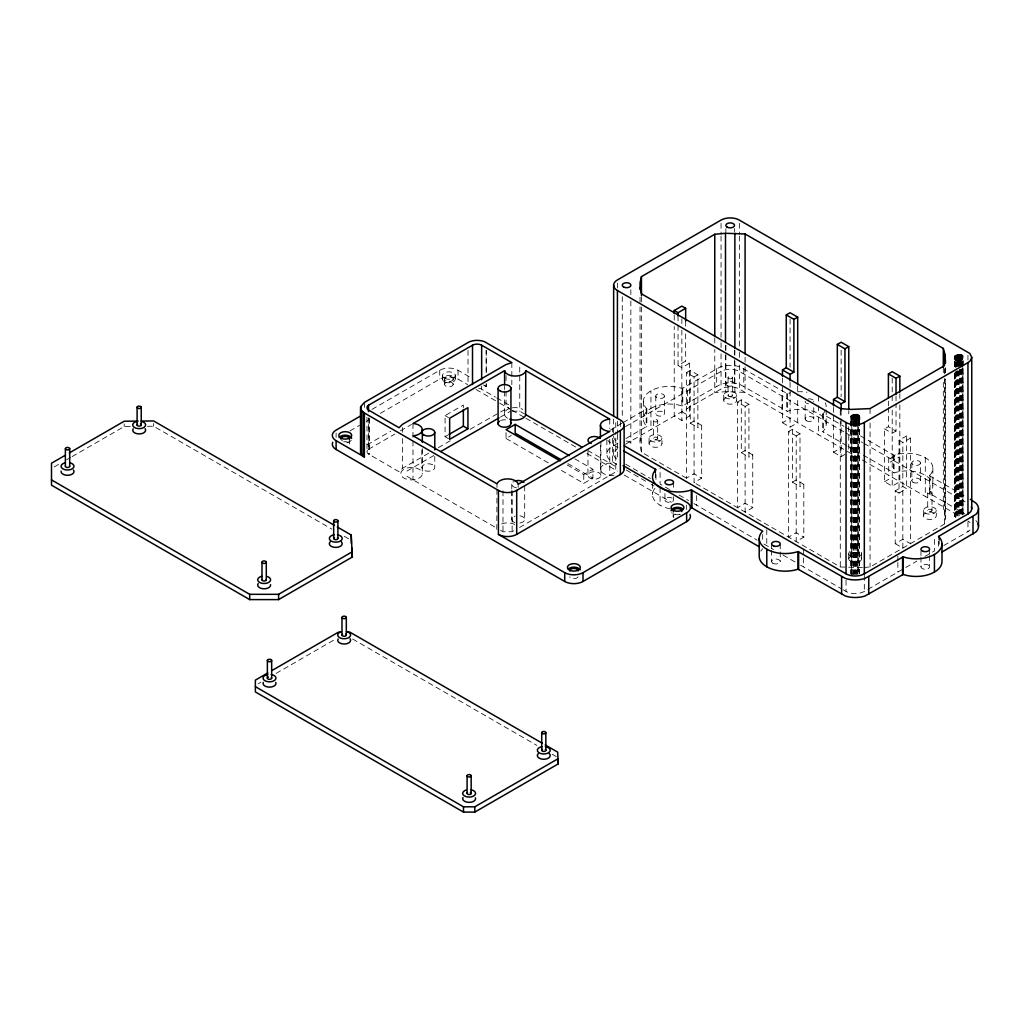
<?xml version="1.0" encoding="UTF-8"?>
<svg xmlns="http://www.w3.org/2000/svg" width="1030" height="1030" viewBox="0 0 1030 1030"><rect width="100%" height="100%" fill="white"/><g stroke="black" fill="none" stroke-linecap="round" stroke-linejoin="round"><path stroke-width="0.75" stroke-dasharray="5 3.75" d="M956.909 370.8L956.909 517.987C950.252 515.283 960.617 510.571 962.896 514.961L962.896 367.774M496.795 529.433L496.962 488.98M863.951 567.453L870.067 566.989L944.471 524.038L945.463 518.373L945.463 379.182M640.042 441.188L641.458 435.008M428.647 453.226L402.395 468.393L399.048 471.74L368.148 453.805A6.463 3.734 0 0 1 368.495 449.273L368.495 417.845M610.468 430.167L621.85 423.266M54.242 466.912L61.105 462.946M66.59 459.779L70.697 457.41M72.074 456.612L124.192 426.523L131.93 426.446M372.023 409.373L439.733 370.272A12.926 7.468 0 0 1 458.028 370.272L470.118 377.25M349.917 430.939L359.586 425.351M366.5 421.36L369.268 419.764M380.315 413.378L439.733 379.079A12.926 7.468 0 0 1 458.028 379.079L467.723 384.679M367.131 444.844L390.627 431.274M368.495 449.273L394.838 434.055M400.387 430.849L411.485 424.437M448.501 438.69L445.076 436.707L445.076 415.592L463.358 405.035L463.358 408.047M445.076 436.707L447.69 435.201M438.329 447.651L450.767 440.467M470.105 429.291L508.717 407.365M406.966 471.032L433.81 455.53M500.426 417.073L510.61 411.189M506.039 432.6L506.039 438.471L511.266 435.458M678.036 325.493L678.036 365.495L685.658 361.092L689.469 363.294L689.469 416.081L681.847 420.485L674.225 416.081L674.225 326.497M689.469 363.294L681.847 367.684L678.036 365.495M686.443 372.577L690.255 370.375L697.876 374.778L697.876 427.579L701.675 425.377L701.675 478.178L694.066 482.568L694.066 376.98L686.443 372.577L686.443 478.178L694.066 473.774L701.675 478.178M694.066 376.98L697.876 374.778M623.202 422.48L646.84 408.833A25.866 14.935 0 0 1 650.947 390.808A25.866 14.935 0 0 1 682.169 388.439L720.356 366.886A19.686 11.369 0 0 1 740.042 366.886L787.384 393.718A25.866 14.935 0 0 1 790.409 392.855M625.468 426.639L721.052 371.444A12.926 7.468 0 0 1 739.347 371.444L844.716 432.291M617.794 443.209L609.515 448.475A19.686 11.369 0 0 0 609.515 459.844L617.923 465.2M625.918 438.51L646.84 426.433A25.866 14.935 0 0 1 650.947 408.408L650.947 390.808M650.947 408.408A25.866 14.935 0 0 1 682.169 406.039L720.356 384.486A19.686 11.369 0 0 1 740.042 384.486L787.384 411.318A25.866 14.935 0 0 1 818.605 413.687A25.866 14.935 0 0 1 822.713 431.712L846.699 445.565M625.468 444.239L721.052 389.044A12.926 7.468 0 0 1 739.347 389.044L959.702 516.262M567.105 464.929L583.765 474.547L592.907 469.268L592.907 478.075L583.765 483.353L558.775 468.92M690.255 370.375L690.255 423.176L694.066 420.974L701.675 425.377M500.58 530.347L502.988 531.738L512.129 531.738L514.549 530.347M519.545 527.463L615.773 471.907L615.773 432.059M737.493 402.06L741.304 399.859L748.926 404.262L748.926 457.05L752.737 454.848L752.737 507.648L745.115 512.052L745.115 406.451L737.493 402.06L737.493 507.648L745.115 503.245L752.737 507.648M258.118 683.804L260.886 682.208M276.091 673.427L335.523 639.115M745.115 406.451L748.926 404.262M782.452 377.946L782.452 422.738L790.074 418.335M741.304 399.859L741.304 452.659L745.115 450.458L752.737 454.848M782.452 422.738L790.074 427.141L797.696 422.738L797.696 397.142M788.568 431.544L792.379 429.343L800.001 433.746L800.001 486.533L803.812 484.345L803.812 537.132L796.19 541.535L796.19 435.948L788.568 431.544L788.568 537.132L796.19 532.742L803.812 537.132M796.19 435.948L800.001 433.746M833.515 407.417L833.515 452.209L841.137 447.818M792.379 429.343L792.379 482.143L796.19 479.941L803.812 484.345M899.834 404.906L899.834 481.705L892.212 486.096L884.59 481.705L884.59 428.905L888.401 426.703L896.023 431.106L896.023 403.902M833.515 452.209L841.137 456.612L844.948 454.41M896.023 431.106L892.212 433.308L884.59 428.905M895.212 490.885L899.023 493.074L899.023 440.286L906.645 435.883L910.456 438.085L910.456 543.673L902.834 539.269L895.212 543.673L895.212 490.885L902.834 486.482L906.645 488.684L906.645 435.883M899.023 440.286L902.834 442.488L910.456 438.085M890.229 458.556L899.37 453.277M890.229 462.084L899.37 456.805M884.59 481.705L892.212 477.302M899.023 493.074L906.645 488.684M843.274 589.842L846.029 591.426A12.926 7.468 0 0 0 864.325 591.426L916.816 561.118M924.953 556.432L934.429 550.96L934.429 536.553M943.815 545.54L967.955 531.596A12.926 7.468 0 0 0 970.015 530.051M858.647 426.678L858.544 574.045L855.66 573.118L851.707 574.109L851.81 426.755M745.089 366.77L745.089 392.366L725.493 391.67L714.769 392.675L714.769 349.479M862.419 567.569L840.287 566.989L694.066 482.568M147.432 426.291L153.625 426.227L331.737 529.06M512.129 411.189L519.751 411.189L524.566 413.97M484.654 385.786L486.224 386.559L486.224 383.418M825.288 410.507A25.866 14.935 0 0 1 822.713 414.112L843.956 426.381M845.334 427.167L894.066 455.312A25.866 14.935 0 0 1 925.288 457.681A25.866 14.935 0 0 1 929.395 475.706L929.395 493.306L964.685 513.674M929.395 475.706L966.076 496.885M846.094 433.076L862.586 442.604M863.964 443.402L965.213 501.855M848.076 446.351L894.066 472.912A25.866 14.935 0 0 1 925.288 475.281A25.866 14.935 0 0 1 929.395 493.306M681.847 411.691L689.469 416.081M690.255 423.176L697.876 427.579M741.304 452.659L748.926 457.05M792.379 482.143L800.001 486.533M895.212 543.673L902.834 548.076L902.834 442.488M640.042 306.798L640.042 446.016L641.458 452.196L686.443 478.178M617.923 447.599L609.515 442.243A19.686 11.369 0 0 1 608.061 440.454M625.673 464.208L650.458 478.512M669.577 489.559L660.088 484.074L660.088 468.084M679.066 495.031L688.542 500.503M693.963 503.631L757.153 540.119M764.028 544.085L773.556 549.582M783.032 555.054L795.224 562.097M800.645 565.225L841.909 589.044M483.534 385.001L486.224 386.559L486.147 383.456M626.24 470.002L645.656 481.203M651.205 484.409L653.973 486.018M478.757 388.233A6.463 3.734 0 0 1 481.654 389.198L495.366 397.117M496.743 397.915L509.09 405.035M587.731 450.432L615.773 466.629M476.04 389.482L498.211 402.279M499.589 403.078L510.674 409.477M512.065 410.275L524.528 417.472M525.918 418.27L577.186 447.87M586.881 453.47L617.369 471.071M624.296 475.075L671.406 502.267M574.869 458.852L592.907 469.268M567.929 463.642L592.907 478.075M506.039 438.471L549.067 463.32M445.076 415.592L448.501 417.575M406.966 476.311L496.962 528.261M344.265 536.295L351.217 540.312M352.595 638.999L536.875 745.398M552.119 754.192L556.277 756.599M945.463 518.373L943.313 506.812L943.313 380.418M967.955 355.273L967.955 360.049M967.955 521.991L967.955 531.596M963.114 360.41L963.114 515.592M962.896 361.376L962.896 366.165M962.677 361.672L962.677 366.474M962.677 368.071L962.677 515.258M962.406 368.792L962.406 514.382M962.059 362.212L962.059 367.015M962.059 368.611L962.059 515.798M961.659 361.903L961.659 368.302M961.659 369.899L961.659 513.893M961.209 361.041L961.209 367.44M961.209 369.036L961.209 514.627M960.72 361.543L960.72 367.942M960.72 369.538L960.72 513.519M960.192 361.324L960.192 367.723M960.192 369.319L960.192 518.116M959.664 361.324L959.664 367.723M959.664 369.332L959.664 513.313M959.097 361.453L959.097 369.448M959.097 371.045L959.097 518.245M958.544 361.285L958.544 369.281M958.544 370.877L958.544 513.275M957.964 361.414L957.964 369.41M957.964 371.006L957.964 518.193M957.437 361.414L957.437 369.41M957.437 371.006L957.437 513.404M956.909 361.195L956.909 369.204M956.419 361.697L956.419 369.693M956.419 371.302L956.419 513.687M955.969 362.431L955.969 370.44M955.969 372.036L955.969 517.627M955.583 362.122L955.583 370.131M955.583 371.727L955.583 514.112M955.235 361.955L955.235 366.744M955.235 373.143L955.235 517.137M954.952 361.067L954.952 367.465M954.952 373.864L954.952 514.652M954.733 361.363L954.733 366.165M954.733 374.16L954.733 516.558M954.591 361.685L954.514 367.131M954.591 372.873L954.514 515.914M945.463 367.98L945.463 372.783M945.205 367.942L945.205 372.744M945.205 379.143L945.205 513.532M944.471 368.843L944.471 376.851M944.471 378.448L944.471 524.038M943.313 367.62L943.313 374.019M939.167 539.282L939.167 545.681M938.536 541.252L938.536 549.248M936.322 510.481A6.463 3.734 0 0 1 926.627 513.713A6.463 3.734 0 0 1 926.627 507.249A6.463 3.734 0 0 1 936.322 510.481L936.322 515.76A6.463 3.734 0 0 1 926.627 518.991A6.463 3.734 0 0 1 926.627 512.528A6.463 3.734 0 0 1 936.322 515.76M932.858 468.238L932.858 485.838M932.008 492.881A2.15 1.249 0 0 1 928.777 493.962A2.15 1.249 0 0 1 928.777 491.799A2.15 1.249 0 0 1 932.008 492.881L932.008 510.481A2.15 1.249 0 0 1 928.777 511.55A2.15 1.249 0 0 1 928.777 509.399A2.15 1.249 0 0 1 932.008 510.481M930.026 476.066L930.026 493.666M929.601 549.196L929.601 553.998M929.601 555.595L929.601 566.796A4.313 2.485 0 0 1 923.125 568.946A4.313 2.485 0 0 1 923.125 564.633A4.313 2.485 0 0 1 929.601 566.796M927.708 492.881L927.708 510.481M925.288 457.681L925.288 475.281M925.288 478.796L925.288 496.396M923.395 510.481L923.395 515.76M920.975 550.793L920.975 555.595M920.975 557.191L920.975 566.796M920.447 462.959A4.313 2.485 0 0 1 913.983 465.122A4.313 2.485 0 0 1 913.983 460.809A4.313 2.485 0 0 1 920.447 462.959L920.447 480.559M911.833 462.959L911.833 480.559M899.834 393.705L899.834 398.507M897.851 556.071L897.851 560.874M897.851 562.47L897.851 572.075M896.023 395.906L896.023 402.305M894.066 455.312L894.066 472.912M893.435 454.951L893.435 472.551M892.212 378.113L892.212 394.104M892.212 395.7L892.212 403.709M892.212 410.107L892.212 486.096M888.71 457.681L888.71 475.281M888.401 401.108L888.401 405.91M888.401 407.507L888.401 426.703M870.067 408.601L870.067 416.609M870.067 423.008L870.067 566.989M864.325 575.435L864.325 591.426M861.634 553.342L861.634 558.62M859.355 420.613L859.445 573.62M859.123 421.013L859.187 573.298M858.647 420.279L858.544 425.248M857.861 420.742L857.861 574.341M857.733 426.394L857.733 573.594M857.243 535.883L857.243 553.483M856.896 421.09L856.896 574.676M856.754 421.283L856.754 573.272M855.827 421.27L855.827 574.856M855.66 421.128L855.66 573.118M855.183 421.128L855.183 573.118M854.694 421.27L854.694 574.869M854.54 421.141L854.54 573.131M853.6 421.115L853.6 574.714M853.458 421.322L853.458 573.311M853.11 536.102L853.11 553.702M852.621 420.806L852.621 574.392M851.81 420.356L851.707 425.326M851.231 421.399L851.231 574.985M850.999 420.613L851.166 574.689M850.909 420.768L850.896 573.71M848.759 410.622L848.759 413.815M848.759 426.613L848.759 452.209M848.733 553.844L848.733 559.123M846.029 580.238L846.029 591.426M841.137 350.226L841.137 396.614M841.137 410.223L841.137 417.42M841.137 419.017L841.137 456.612M840.287 410.21L840.287 419.802M840.287 421.399L840.287 566.989M826.176 409.85L826.176 424.244M823.331 414.472L823.331 432.072M822.713 414.112L822.713 431.712M818.605 396.087L818.605 404.082M818.605 405.691L818.605 413.687M818.605 417.202L818.605 434.802M813.764 407.648L813.764 418.837M805.151 419.081L805.151 401.494A4.313 2.485 0 0 0 805.833 402.717M803.361 549.196L803.361 566.796M797.696 385.941L797.696 395.533M790.074 319.146L790.074 367.144M790.074 382.336L790.074 427.141M787.384 393.718L787.384 411.318M786.753 393.357L786.753 410.957M782.028 396.087L782.028 413.687M780.238 543.917L780.238 550.316M780.238 551.913L780.238 561.517M771.612 543.917L771.612 548.72M771.612 550.316L771.612 561.517M766.784 529.678L766.784 545.668M762.676 534.364L762.676 542.372M745.089 357.165L745.089 365.174M743.776 368.534L743.776 386.134M739.347 223.291L739.347 234.441M739.347 236.037L739.347 350.741M739.347 352.337L739.347 358.698M739.347 365.071L739.347 389.044M736.669 395.263A6.463 3.734 0 0 1 726.897 398.417A6.463 3.734 0 0 1 727.051 391.954A6.463 3.734 0 0 1 736.669 395.263L736.669 400.541A6.463 3.734 0 0 1 726.897 403.696A6.463 3.734 0 0 1 727.051 397.232A6.463 3.734 0 0 1 736.669 400.541M734.866 349.994L734.866 354.796M734.866 361.195L734.866 391.593M734.519 228.583L734.519 231.776M734.519 350.174L734.519 358.17M734.519 359.766L734.519 383.765M732.356 377.611L732.356 395.211M728.043 377.611L728.043 395.211M725.893 228.583L725.893 231.776M725.893 345.372L725.893 353.367M725.893 354.964L725.893 383.765M725.493 345.282L725.493 353.277M725.493 354.874L725.493 391.67M723.742 395.16L723.742 400.438M721.052 223.291L721.052 234.441M721.052 236.037L721.052 341.175M721.052 342.771L721.052 347.548M721.052 353.921L721.052 389.044M716.635 368.534L716.635 386.134M714.769 338.278L714.769 343.08M696.666 495.597L696.666 505.202M687.525 390.808L687.525 408.408M686.637 505.202L686.637 509.593M685.658 321.09L685.658 327.489M685.658 333.887L685.658 361.092M682.8 388.078L682.8 405.678M682.169 388.439L682.169 406.039M681.847 318.888L681.847 323.69M681.847 330.089L681.847 420.485M678.036 315.888L678.036 323.896M674.225 315.296L674.225 320.098M673.556 482.323L673.556 488.722M673.556 496.718L673.556 499.923A4.313 2.485 0 0 1 667.08 502.074A4.313 2.485 0 0 1 667.08 497.76A4.313 2.485 0 0 1 673.556 499.923M673.195 512.528L673.195 516.481M664.929 493.525L664.929 499.923M664.402 396.138A4.313 2.485 0 0 1 657.861 398.211A4.313 2.485 0 0 1 658.015 393.911A4.313 2.485 0 0 1 664.402 396.138L664.402 413.738A4.313 2.485 0 0 1 657.861 415.811A4.313 2.485 0 0 1 658.015 411.511A4.313 2.485 0 0 1 664.402 413.738M661.994 438.329A6.463 3.734 0 0 1 652.286 441.561A6.463 3.734 0 0 1 652.286 435.085A6.463 3.734 0 0 1 661.994 438.329L661.994 443.608A6.463 3.734 0 0 1 652.286 446.84A6.463 3.734 0 0 1 652.286 440.364A6.463 3.734 0 0 1 661.994 443.608M660.088 487.602L660.088 505.202M657.681 420.729A2.15 1.249 0 0 1 654.449 421.798A2.15 1.249 0 0 1 654.449 419.648A2.15 1.249 0 0 1 657.681 420.729L657.681 438.329A2.15 1.249 0 0 1 654.449 439.398A2.15 1.249 0 0 1 654.449 437.248A2.15 1.249 0 0 1 657.681 438.329M655.981 474.379L655.981 480.778M655.788 396.035L655.788 413.635M655.363 472.41L655.363 480.418M653.368 420.729L653.368 438.329M652.518 483.443L652.518 494.645M650.947 411.923L650.947 429.523M649.055 438.329L649.055 443.608M646.84 408.833L646.84 426.433M646.222 409.193L646.222 426.793M643.377 401.365L643.377 418.965M641.458 297.013L641.458 301.816M641.458 307.017L641.458 452.196M640.042 297.194L640.042 305.228M630.849 289.765L630.849 294.567M630.849 300.966L630.849 443.364M622.274 296.653L622.274 418.244M620.343 421.566L620.343 429.42M617.421 283.121L617.421 287.898M617.421 421.128L617.421 433.875M617.421 434.48L617.421 459.444A12.926 7.468 0 0 1 617.421 448.887M615.773 422.635L615.773 430.489M613.635 419.043L613.635 433.373M613.635 454.166L613.635 436.565A12.926 7.468 0 0 0 617.421 441.844M612.374 428.725L612.374 431.931M612.374 438.329L612.374 461.994M609.76 419.159L609.76 428.583M609.76 439.244L609.76 475.384M606.876 439.759L606.876 454.166M600.902 441.831L600.902 475.422A6.463 3.734 0 0 1 591.194 478.667A6.463 3.734 0 0 1 591.194 472.191A6.463 3.734 0 0 1 600.902 475.422M600.426 445.694L600.426 469.268A10.776 6.219 0 0 0 608.408 475.281L611.202 475.487A10.776 6.219 0 0 0 616.584 474.663M587.963 451.436L587.963 475.422M583.765 474.547L583.765 483.353M524.695 485.877L524.695 519.468A6.463 3.734 0 0 1 519.815 523.047M519.751 367.195L519.751 411.189M518.154 484.267L518.154 487.409M512.129 490.885L512.129 531.738M511.833 362.624L511.833 384.628M511.768 484.177L511.768 488.98M511.768 490.576L511.768 519.378M506.039 375.551L506.039 381.847M506.039 391.271L506.039 408.55M504.597 386.379L504.597 389.52M504.597 391.091L504.597 414.665M502.988 490.885L502.988 531.738M496.962 484.267L496.962 487.409M486.224 350.419L486.224 373.98L486.147 350.457M481.654 386.057L481.654 389.198M468.006 350.457L468.006 383.456M458.028 370.272L458.028 379.079M455.299 375.113L455.299 378.628M453.187 379.22A4.313 2.485 0 0 1 446.518 381.152A4.313 2.485 0 0 1 446.943 376.851A4.313 2.485 0 0 1 453.187 379.22L453.187 384.499A4.313 2.485 0 0 1 446.518 386.43A4.313 2.485 0 0 1 446.943 382.13A4.313 2.485 0 0 1 453.187 384.499M444.574 378.937L444.574 384.216M442.462 376.002L442.462 379.529M439.733 370.272L439.733 379.079M434.776 456.316L434.776 467.504A6.463 3.734 0 0 1 425.081 470.736A6.463 3.734 0 0 1 425.081 464.273A6.463 3.734 0 0 1 434.776 467.504M422.313 448.604L422.313 473.748A10.776 6.219 0 0 1 414.189 479.697L411.408 479.89A10.776 6.219 0 0 1 400.773 473.581A10.776 6.219 0 0 1 411.691 467.453L414.472 467.684A10.776 6.219 0 0 1 422.313 473.748M421.837 449.904L421.837 467.504M412.991 423.562L412.991 479.787M402.395 427.54L402.395 432.252M402.395 438.535L402.395 468.393M369.281 418.386L369.281 454.526M368.907 418.154L368.907 454.294M367.002 417.42L367.002 451.99M364.375 402.434L364.375 410.301M349.531 440.003L349.531 443.956M336.102 433.051L336.102 437.441M153.625 423.588L153.625 426.227M124.192 423.884L124.192 426.523M626.137 441.123A4.313 2.485 0 0 1 630.605 442.72A4.313 2.485 0 0 1 629.073 445.63M670.079 508.781A25.866 14.935 0 0 1 654.938 488.323M760.758 551.127A25.866 14.935 0 0 1 762.676 548.771M975.861 520.639A19.686 11.369 0 0 1 977.316 522.429M967.955 521.038A12.926 7.468 0 0 1 970.015 522.583M797.606 391.799A25.866 14.935 0 0 1 807.005 392.224M825.288 402.781A25.866 14.935 0 0 1 826.176 406.644M808.55 403.799A4.313 2.485 0 0 1 806.554 403.206M808.138 398.996A4.313 2.485 0 0 1 813.558 400.606M813.764 401.249A4.313 2.485 0 0 1 813.674 401.893M680.289 514.434A6.463 3.734 0 0 1 671.663 512.683M351.243 440.299A6.463 3.734 0 0 1 344.471 442.617M342.501 440.827A4.313 2.485 0 0 1 341.728 440.351M578.023 576.826A4.313 2.485 0 0 1 573.865 578.667A4.313 2.485 0 0 1 569.693 576.826M673.89 517.704A4.313 2.485 0 0 1 674.277 514.691A4.313 2.485 0 0 1 679.44 514.125M343.75 441.857A4.313 2.485 0 0 1 348.398 442.501A4.313 2.485 0 0 1 349.17 445.23M501.687 523.884A10.776 6.219 0 0 1 514.768 524.476M600.426 469.268A10.776 6.219 0 0 1 608.408 463.255L611.202 463.049A10.776 6.219 0 0 1 616.584 463.886M507.558 418.231A10.776 6.219 0 0 1 504.764 415.438L504.404 413.828A10.776 6.219 0 0 1 509.798 408.447M512.399 407.816A10.776 6.219 0 0 1 522.815 409.438M519.983 515.837A6.463 3.734 0 0 1 524.695 519.468M514.923 522.635A6.463 3.734 0 0 1 515.064 516.172M500.632 420.523A6.463 3.734 0 0 1 508.511 420.575M516.468 487.821A6.463 3.734 0 0 1 513.713 481.551M853.857 554.513A2.073 1.197 0 0 0 857.217 553.792A2.073 1.197 0 0 0 854.462 552.466A2.073 1.197 0 0 0 853.857 554.513M853.857 536.913A2.073 1.197 0 0 0 857.217 536.192A2.073 1.197 0 0 0 854.462 534.866A2.073 1.197 0 0 0 853.857 536.913M850.922 561.685A6.463 3.734 0 0 0 861.518 559.586A6.463 3.734 0 0 0 853.085 555.337A6.463 3.734 0 0 0 850.922 561.685M850.922 556.406A6.463 3.734 0 0 0 861.518 554.307A6.463 3.734 0 0 0 853.085 550.059A6.463 3.734 0 0 0 850.922 556.406M727.154 385.529A4.313 2.485 0 0 0 734.364 384.409A4.313 2.485 0 0 0 729.086 381.37A4.313 2.485 0 0 0 727.154 385.529M728.674 396.087A2.15 1.249 0 0 0 732.279 395.533A2.15 1.249 0 0 0 729.639 394.001A2.15 1.249 0 0 0 728.674 396.087M728.674 378.486A2.15 1.249 0 0 0 732.279 377.933A2.15 1.249 0 0 0 729.639 376.401A2.15 1.249 0 0 0 728.674 378.486M772.873 563.268A4.313 2.485 0 0 0 780.083 562.161A4.313 2.485 0 0 0 774.805 559.11A4.313 2.485 0 0 0 772.873 563.268M913.095 482.323A4.313 2.485 0 0 0 920.305 481.203A4.313 2.485 0 0 0 915.026 478.152A4.313 2.485 0 0 0 913.095 482.323M806.554 420.806A4.313 2.485 0 0 0 813.674 419.493A4.313 2.485 0 0 0 808.138 416.596A4.313 2.485 0 0 0 806.554 420.806M444.896 378.499A6.463 3.734 0 0 0 455.286 376.079A6.463 3.734 0 0 0 446.479 372.088A6.463 3.734 0 0 0 444.896 378.499M444.896 382.014A6.463 3.734 0 0 0 455.286 379.606A6.463 3.734 0 0 0 446.479 375.615A6.463 3.734 0 0 0 444.896 382.014"/><path stroke-width="1.5" d="M640.042 289.198L640.042 282.799L641.458 276.619L714.769 234.286L725.493 233.282L745.089 233.977L943.313 348.423L945.205 355.144L944.471 365.65L870.067 408.601L850.999 409.425L840.287 408.601L641.458 293.808L640.042 287.628M971.754 357.371L970.208 360.912L968.226 362.483L864.325 422.48A12.926 7.468 0 0 1 846.029 422.48L617.421 290.499A12.926 7.468 0 0 1 617.421 279.928L721.052 220.098A12.926 7.468 0 0 1 739.347 220.098L969.822 353.445L971.754 357.371L971.754 508.717M600.426 437.84L600.426 425.274A10.776 6.219 0 0 1 608.408 419.262L609.76 419.159L525.764 370.671L525.583 371.457A10.776 6.219 0 0 1 515.167 376.053A10.776 6.219 0 0 1 504.764 371.444L504.597 370.671L412.991 423.562L414.472 423.678A10.776 6.219 0 0 1 422.313 429.755L422.313 442.321M525.764 370.671L525.583 415.451A10.776 6.219 0 0 1 509.786 419.223M360.59 406.837L364.375 402.434L468.908 342.05A12.926 7.468 0 0 1 484.654 341.78L620.343 419.995A12.926 7.468 0 0 1 620.343 430.553L620.343 474.547L516.7 534.377A12.926 7.468 0 0 1 498.417 534.377L498.417 490.383L364.298 412.953L361.594 410.661L360.59 406.837L360.655 452.788L363.333 456.329L364.375 456.908L364.375 412.914M851.166 416.3C855.801 428.004 865.973 409.206 851.166 416.3L851.166 419.493M954.952 356.264C958.029 368.186 970.595 349.943 954.952 356.264L954.952 359.47M967.955 362.65L967.955 513.996L864.325 573.826A12.926 7.468 0 0 1 846.029 573.826L624.309 445.823M934.429 572.075L934.429 554.475A25.866 14.935 0 0 0 938.536 536.45L975.861 514.395A19.686 11.369 0 0 0 975.861 503.039L970.234 499.28M941.871 552.119L975.861 531.995A19.686 11.369 0 0 0 977.831 523.369M65.212 455.299L51.5 463.217L51.5 485.182L249.698 599.602L278.589 599.602L352.337 557.024L351.217 535.034L337.299 527M69.332 452.917L124.192 421.244L138.136 421.103M368.495 405.266L472.513 345.205A6.463 3.734 0 0 1 481.654 345.205L511.833 362.624L506.039 364.556L402.395 424.386L399.048 427.733L368.148 409.811A6.463 3.734 0 0 1 368.495 405.266L368.495 411.562M360.976 415.747L336.102 430.115A12.926 7.468 0 0 0 336.102 440.673L336.102 449.466L564.71 581.461A12.926 7.468 0 0 0 583.006 581.461L686.637 521.631A12.926 7.468 0 0 0 689.984 514.408M448.99 434.454L463.358 426.15L467.929 428.789L467.929 407.674L449.647 418.231L449.647 439.347L467.929 428.789M674.225 313.699L674.225 310.494L681.847 306.09L685.658 308.292L685.658 321.09M674.225 310.494L678.036 312.695L685.658 308.292M440.75 451.526L499.048 417.871M569.32 455.646L515.18 424.399L506.039 429.677L560.166 460.925M51.5 479.89L249.698 594.323L278.589 594.323L352.337 551.745M786.263 314.948L793.885 319.339L793.885 372.139L786.263 367.736L786.263 314.948L790.074 312.747L797.696 317.15L797.696 384.344M793.885 319.339L797.696 317.15M498.417 490.383A12.926 7.468 0 0 0 516.7 490.383L620.343 430.553M782.452 376.336L782.452 369.937L786.263 367.736M267.8 672.938L255.363 680.122L255.363 691.928L463.474 812.091L474.791 812.091L558.17 763.951L557.668 752.119L545.192 744.922M271.946 670.543L338.278 632.24L341.175 632.214M837.326 344.419L844.948 348.822L844.948 401.623L837.326 397.219L837.326 344.419L841.137 342.218L848.759 346.621L848.759 409.013M782.452 369.937L790.074 374.341L793.885 372.139M844.948 348.822L848.759 346.621M833.515 405.82L833.515 399.421L837.326 397.219M888.401 397.902L888.401 373.903L892.212 371.714L899.834 376.105L899.834 392.108M833.515 399.421L841.137 403.812L844.948 401.623M888.401 373.903L896.023 378.306L899.834 376.105M498.417 534.377L564.71 572.654A12.926 7.468 0 0 0 583.006 572.654L686.637 512.824A12.926 7.468 0 0 0 686.637 502.267L623.111 465.586M623.472 450.805L655.981 469.577A25.866 14.935 0 0 0 660.088 487.602A25.866 14.935 0 0 0 691.31 489.971L762.676 531.171A25.866 14.935 0 0 0 766.784 549.196A25.866 14.935 0 0 0 798.005 551.565L845.334 578.397A19.686 11.369 0 0 0 865.02 578.397L903.207 556.844A25.866 14.935 0 0 0 934.429 554.475M255.363 686.65L463.474 806.812L474.791 806.812L558.17 758.672M759.2 538.639L759.2 556.239A25.866 14.935 0 0 0 798.005 569.165L845.334 595.997A19.686 11.369 0 0 0 865.02 595.997L903.207 574.444A25.866 14.935 0 0 0 941.999 561.517L941.999 543.917M141.226 421.077L153.625 420.948L334.518 525.39M346.943 632.15L349.827 632.124L542.424 743.312M759.303 546.814L691.31 507.571L691.31 489.971M525.764 414.665L582.22 447.252M560.99 459.638L515.18 433.192L515.18 424.399M336.102 440.673L364.298 456.947M557.758 758.711L558.17 763.951M351.423 543.351L351.217 535.034M351.732 547.909L352.337 557.024M978.5 508.717L978.5 526.317M973.002 516.545L973.002 534.145M962.406 355.994L962.406 359.187M961.659 355.505L961.659 360.294M960.72 355.131L960.72 359.934M959.664 354.925L959.664 359.728M958.544 354.887L958.544 359.689M957.437 355.015L957.437 359.805M956.419 355.298L956.419 360.101M955.583 355.723L955.583 360.526M945.463 359.985L945.463 363.178M945.205 355.144L945.205 363.152M943.313 348.423L943.313 367.62M939.167 536.089L939.167 539.282M903.207 556.844L903.207 574.444M902.589 557.204L902.589 574.804M896.023 378.306L896.023 394.31M868.741 576.749L868.741 594.349M864.325 422.48L864.325 573.826M859.445 416.828L859.445 420.034M859.123 416.21L859.123 419.403M858.544 415.656L858.544 420.446M857.733 415.206L857.733 419.995M856.754 414.884L856.754 419.686M855.66 414.73L855.66 419.532M855.183 414.73L855.183 419.532M854.54 414.742L854.54 419.545M853.458 414.923L853.458 419.725M852.492 415.257L852.492 420.06M851.707 415.721L851.707 418.927M846.029 422.48L846.029 573.826M841.613 576.749L841.613 594.349M841.137 403.812L841.137 410.223M798.623 551.926L798.623 569.526M798.005 551.565L798.005 569.165M790.074 374.341L790.074 380.74M766.784 549.196L766.784 566.796M745.089 233.977L745.089 353.972M734.866 233.205L734.866 348.398M725.493 233.282L725.493 342.076M714.769 234.286L714.769 336.681M691.941 490.332L691.941 507.932M686.637 512.824L686.637 521.631M678.036 312.695L678.036 315.888M655.363 469.217L655.363 472.41M641.458 276.619L641.458 295.816M624.129 425.274L624.129 469.268M617.421 290.499L617.421 417.948M613.635 285.22L613.635 415.85M583.006 572.654L583.006 581.461M564.71 572.654L564.71 581.461M545.836 732.755A2.06 1.197 0 0 1 542.617 733.643A2.06 1.197 0 0 1 542.874 731.596A2.06 1.197 0 0 1 545.836 732.755L545.836 750.342M541.716 732.575L541.716 750.175M516.7 490.383L516.7 534.377M510.932 387.872L510.932 423.073M504.597 370.671L504.597 384.808M498.095 388.761L498.095 423.961M481.654 345.205L481.654 379.774M474.791 806.812L474.791 812.091M472.513 345.205L472.513 384.486M471.173 775.886A2.06 1.185 0 0 1 467.916 776.71A2.06 1.185 0 0 1 468.315 774.676A2.06 1.185 0 0 1 471.173 775.886L471.173 793.486M467.092 775.629L467.092 793.229M463.474 806.812L463.474 812.091M463.358 409.554L463.358 426.15M434.776 432.317L434.776 449.904M363.333 412.335L363.333 456.329M361.594 410.661L361.594 454.655M360.655 408.794L360.655 452.788M346.312 617.408A2.15 1.249 0 0 1 343.08 618.489A2.15 1.249 0 0 1 343.08 616.339A2.15 1.249 0 0 1 346.312 617.408L346.312 635.008M341.999 617.408L341.999 635.008M337.904 520.948A2.137 1.236 0 0 1 334.544 521.837A2.137 1.236 0 0 1 334.879 519.712A2.137 1.236 0 0 1 337.904 520.948L337.904 538.548M333.656 520.716L333.656 538.317M278.589 594.323L278.589 599.602M271.663 660.513A2.15 1.249 0 0 1 268.431 661.582A2.15 1.249 0 0 1 268.431 659.432A2.15 1.249 0 0 1 271.663 660.513L271.663 678.113M267.362 660.513L267.362 678.113M266.294 562.187A2.15 1.249 0 0 1 263.062 563.268A2.15 1.249 0 0 1 263.062 561.105A2.15 1.249 0 0 1 266.294 562.187L266.294 579.787M261.993 562.187L261.993 579.787M249.698 594.323L249.698 599.602M141.239 407.159L141.239 425.081M137.093 407.159L137.093 425.081M69.692 448.681A2.15 1.249 0 0 1 66.461 449.75A2.15 1.249 0 0 1 66.461 447.599A2.15 1.249 0 0 1 69.692 448.681L69.692 466.281M65.379 448.681L65.379 466.281M971.303 506.786A12.926 7.468 0 0 1 967.955 513.996M671.045 510.777A6.463 3.734 0 0 1 676.311 507.391A6.463 3.734 0 0 1 683.328 509.451M568.264 569.036A6.463 3.734 0 0 1 574.701 567.195A6.463 3.734 0 0 1 580.109 569.938M673.195 511.202A4.313 2.485 0 0 1 677.817 508.588A4.313 2.485 0 0 1 681.718 511.575M339.243 437.518A6.463 3.734 0 0 1 346.029 435.201A6.463 3.734 0 0 1 351.642 438.381M340.956 439.141A4.313 2.485 0 0 1 345.411 436.424A4.313 2.485 0 0 1 349.492 439.321M569.551 570.903A4.313 2.485 0 0 1 573.865 568.406A4.313 2.485 0 0 1 578.165 570.903M336.102 449.466A12.926 7.468 0 0 1 332.754 442.256M510.519 422.12A6.463 3.734 0 0 1 503.593 427.205A6.463 3.734 0 0 1 499.434 421.206M591.194 443.467A6.463 3.734 0 0 1 589.855 437.596A6.463 3.734 0 0 1 600.039 438.368M515.064 480.971A6.463 3.734 0 0 1 523.871 482.401M623.691 467.337A12.926 7.468 0 0 1 620.343 474.547M422.313 429.755A10.776 6.219 0 0 1 414.189 435.703L412.991 435.78L497.014 483.817A10.776 6.219 0 0 1 506.992 478.899A10.776 6.219 0 0 1 517.807 483.173L518.154 484.267L609.76 431.39L608.408 431.287A10.776 6.219 0 0 1 600.426 425.274M271.379 677.483A2.15 1.249 0 0 1 270.594 679.182A2.15 1.249 0 0 1 267.646 678.731A2.15 1.249 0 0 1 268.431 677.032M345.681 634.132A2.15 1.249 0 0 1 345.681 635.896A2.15 1.249 0 0 1 342.63 635.896A2.15 1.249 0 0 1 342.63 634.132M471.045 789.791A6.463 3.734 0 0 1 474.611 795.34A6.463 3.734 0 0 1 464.388 795.894A6.463 3.734 0 0 1 466.114 790.049M475.435 797.812A6.463 3.734 0 0 1 468.882 802.37A6.463 3.734 0 0 1 462.959 797.529M470.35 792.405A2.06 1.185 0 0 1 470.787 794.066A2.06 1.185 0 0 1 467.916 794.31A2.06 1.185 0 0 1 467.478 792.649M549.338 753.625A6.463 3.734 0 0 1 543.866 759.277A6.463 3.734 0 0 1 538.136 753.715M346.44 631.519A6.463 3.734 0 0 1 349.402 637.197A6.463 3.734 0 0 1 339.153 637.377A6.463 3.734 0 0 1 341.497 631.609M350.058 638.755A6.463 3.734 0 0 1 344.355 644.02A6.463 3.734 0 0 1 338.11 638.973M275.757 682.427A6.463 3.734 0 0 1 269.512 687.126A6.463 3.734 0 0 1 263.268 682.427M545.359 746.647A6.463 3.734 0 0 1 549.132 752.364A6.463 3.734 0 0 1 538.535 752.441A6.463 3.734 0 0 1 542.025 746.673M271.186 674.495A6.463 3.734 0 0 1 274.804 680.251A6.463 3.734 0 0 1 264.221 680.251A6.463 3.734 0 0 1 267.839 674.495M545.334 749.48A2.06 1.197 0 0 1 545.128 751.166A2.06 1.197 0 0 1 542.218 751.037A2.06 1.197 0 0 1 542.424 749.364M73.439 470.028A6.463 3.734 0 0 1 68.559 475.242A6.463 3.734 0 0 1 61.105 471.173M69.847 462.792A6.463 3.734 0 0 1 72.77 468.47A6.463 3.734 0 0 1 62.521 468.637A6.463 3.734 0 0 1 64.89 462.869M141.599 421.463A6.463 3.734 0 0 1 144.329 427.167A6.463 3.734 0 0 1 134.067 427.218A6.463 3.734 0 0 1 136.642 421.476M145.127 428.738A6.463 3.734 0 0 1 139.217 433.926A6.463 3.734 0 0 1 133.179 428.802M69.615 465.959A2.15 1.249 0 0 1 67.529 467.517A2.15 1.249 0 0 1 65.457 465.959M140.441 423.961A2.086 1.21 0 0 1 140.827 425.648A2.086 1.21 0 0 1 137.891 425.879A2.086 1.21 0 0 1 137.505 424.18M337.415 537.647A2.137 1.236 0 0 1 337.132 539.372A2.137 1.236 0 0 1 334.132 539.218A2.137 1.236 0 0 1 334.415 537.48M266.229 579.465A2.15 1.249 0 0 1 264.144 581.036A2.15 1.249 0 0 1 262.058 579.465M337.454 534.827A6.463 3.734 0 0 1 341.072 540.57A6.463 3.734 0 0 1 330.476 540.57A6.463 3.734 0 0 1 334.106 534.827M341.381 541.844A6.463 3.734 0 0 1 335.78 547.445A6.463 3.734 0 0 1 330.179 541.844M266.719 576.362A6.463 3.734 0 0 1 269.203 582.105A6.463 3.734 0 0 1 258.955 582.014A6.463 3.734 0 0 1 261.762 576.311M270.568 584.641A6.463 3.734 0 0 1 263.191 588.761A6.463 3.734 0 0 1 258.208 583.585M727.154 227.141A4.313 2.485 0 0 0 734.364 226.021A4.313 2.485 0 0 0 729.086 222.969A4.313 2.485 0 0 0 727.154 227.141M623.832 287.138A4.313 2.485 0 0 0 630.823 285.619A4.313 2.485 0 0 0 625.043 282.889A4.313 2.485 0 0 0 623.832 287.138M773.775 546.067A4.313 2.485 0 0 0 780.238 543.917A4.313 2.485 0 0 0 773.775 541.754A4.313 2.485 0 0 0 773.775 546.067M667.08 484.473A4.313 2.485 0 0 0 673.556 482.323A4.313 2.485 0 0 0 667.08 480.16A4.313 2.485 0 0 0 667.08 484.473M923.125 551.346A4.313 2.485 0 0 0 929.601 549.196A4.313 2.485 0 0 0 923.125 547.033A4.313 2.485 0 0 0 923.125 551.346M673.839 510.623A6.463 3.734 0 0 0 683.946 507.829A6.463 3.734 0 0 0 674.702 504.172A6.463 3.734 0 0 0 673.839 510.623M570.62 570.607A6.463 3.734 0 0 0 580.328 567.376A6.463 3.734 0 0 0 570.62 564.144A6.463 3.734 0 0 0 570.62 570.607M341.355 438.381A6.463 3.734 0 0 0 351.668 435.844A6.463 3.734 0 0 0 342.707 431.956A6.463 3.734 0 0 0 341.355 438.381M423.742 434.956A6.463 3.734 0 0 0 434.557 433.282A6.463 3.734 0 0 0 426.639 428.712A6.463 3.734 0 0 0 423.742 434.956M500.516 391.245A6.463 3.734 0 0 0 510.919 388.851A6.463 3.734 0 0 0 502.112 384.847A6.463 3.734 0 0 0 500.516 391.245M137.891 408.279A2.086 1.21 0 0 0 141.239 407.481A2.086 1.21 0 0 0 138.368 406.206A2.086 1.21 0 0 0 137.891 408.279"/></g></svg>
